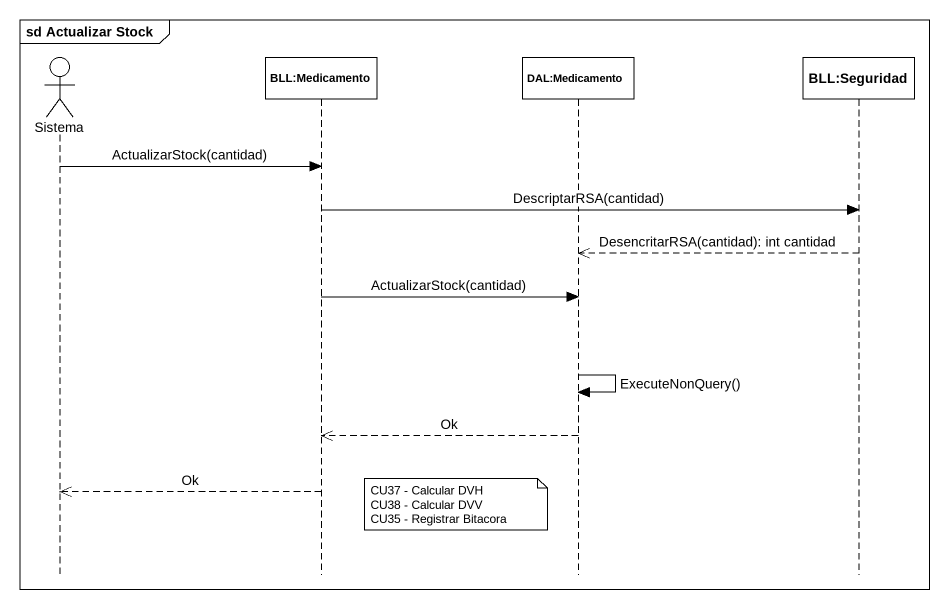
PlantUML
@startuml
mainframe sd Actualizar Stock
hide footbox
actor Sistema
participant "BLL:Medicamento" as BLL_Medicamento
participant "DAL:Medicamento" as DAL_Medicamento
participant "BLL:Seguridad" as BLL_Seguridad

Sistema -> BLL_Medicamento : ActualizarStock(cantidad)
BLL_Medicamento -> BLL_Seguridad : DescriptarRSA(cantidad)
BLL_Seguridad -->> DAL_Medicamento : DesencritarRSA(cantidad): int cantidad
BLL_Medicamento -> DAL_Medicamento : ActualizarStock(cantidad)
DAL_Medicamento -> DAL_Medicamento : ExecuteNonQuery()
DAL_Medicamento -->> BLL_Medicamento : Ok
BLL_Medicamento -->> Sistema : Ok
note left of DAL_Medicamento
  CU37 - Calcular DVH
  CU38 - Calcular DVV
  CU35 - Registrar Bitacora
end note
@enduml
